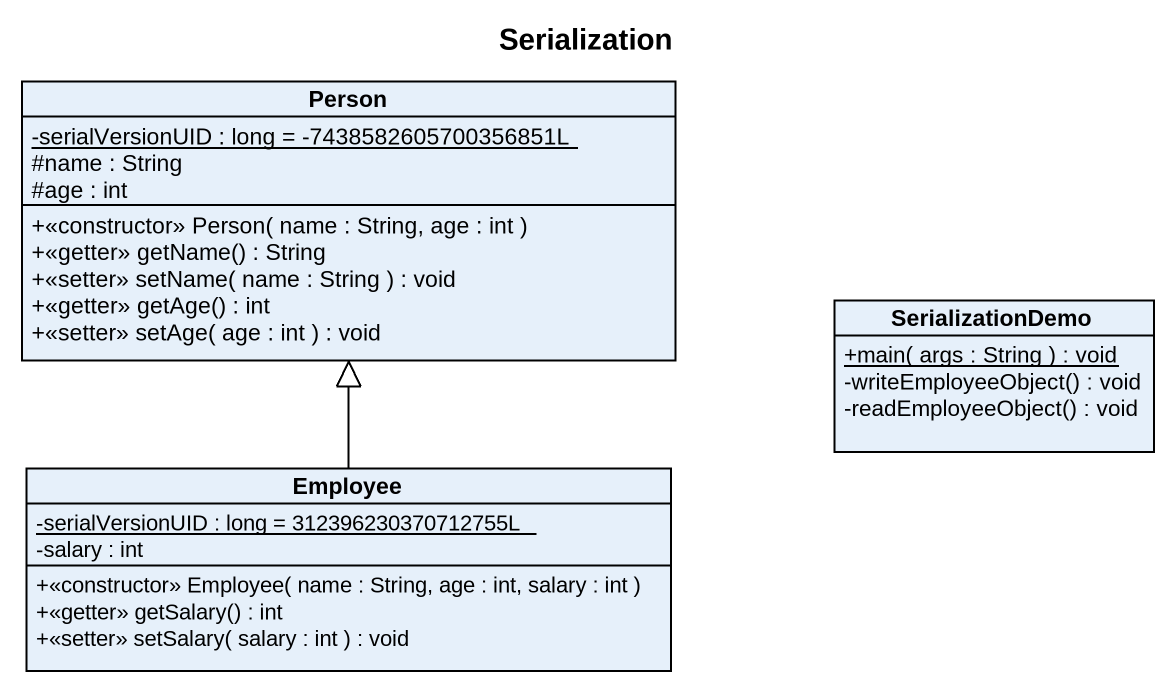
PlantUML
@startuml
title Serialization
hide circle
hide empty members
skinparam classAttributeIconSize 0
class "Person" as Person_ {
  {static} -serialVersionUID : long = -7438582605700356851L
  #name : String
  #age : int
  +<<constructor>> Person( name : String, age : int )
  +<<getter>> getName() : String
  +<<setter>> setName( name : String ) : void
  +<<getter>> getAge() : int
  +<<setter>> setAge( age : int ) : void
}
class SerializationDemo {
  {static} +main( args : String ) : void
  -writeEmployeeObject() : void
  -readEmployeeObject() : void
}
class Employee {
  {static} -serialVersionUID : long = 312396230370712755L
  -salary : int
  +<<constructor>> Employee( name : String, age : int, salary : int )
  +<<getter>> getSalary() : int
  +<<setter>> setSalary( salary : int ) : void
}
Employee -up-|> Person_
@enduml
